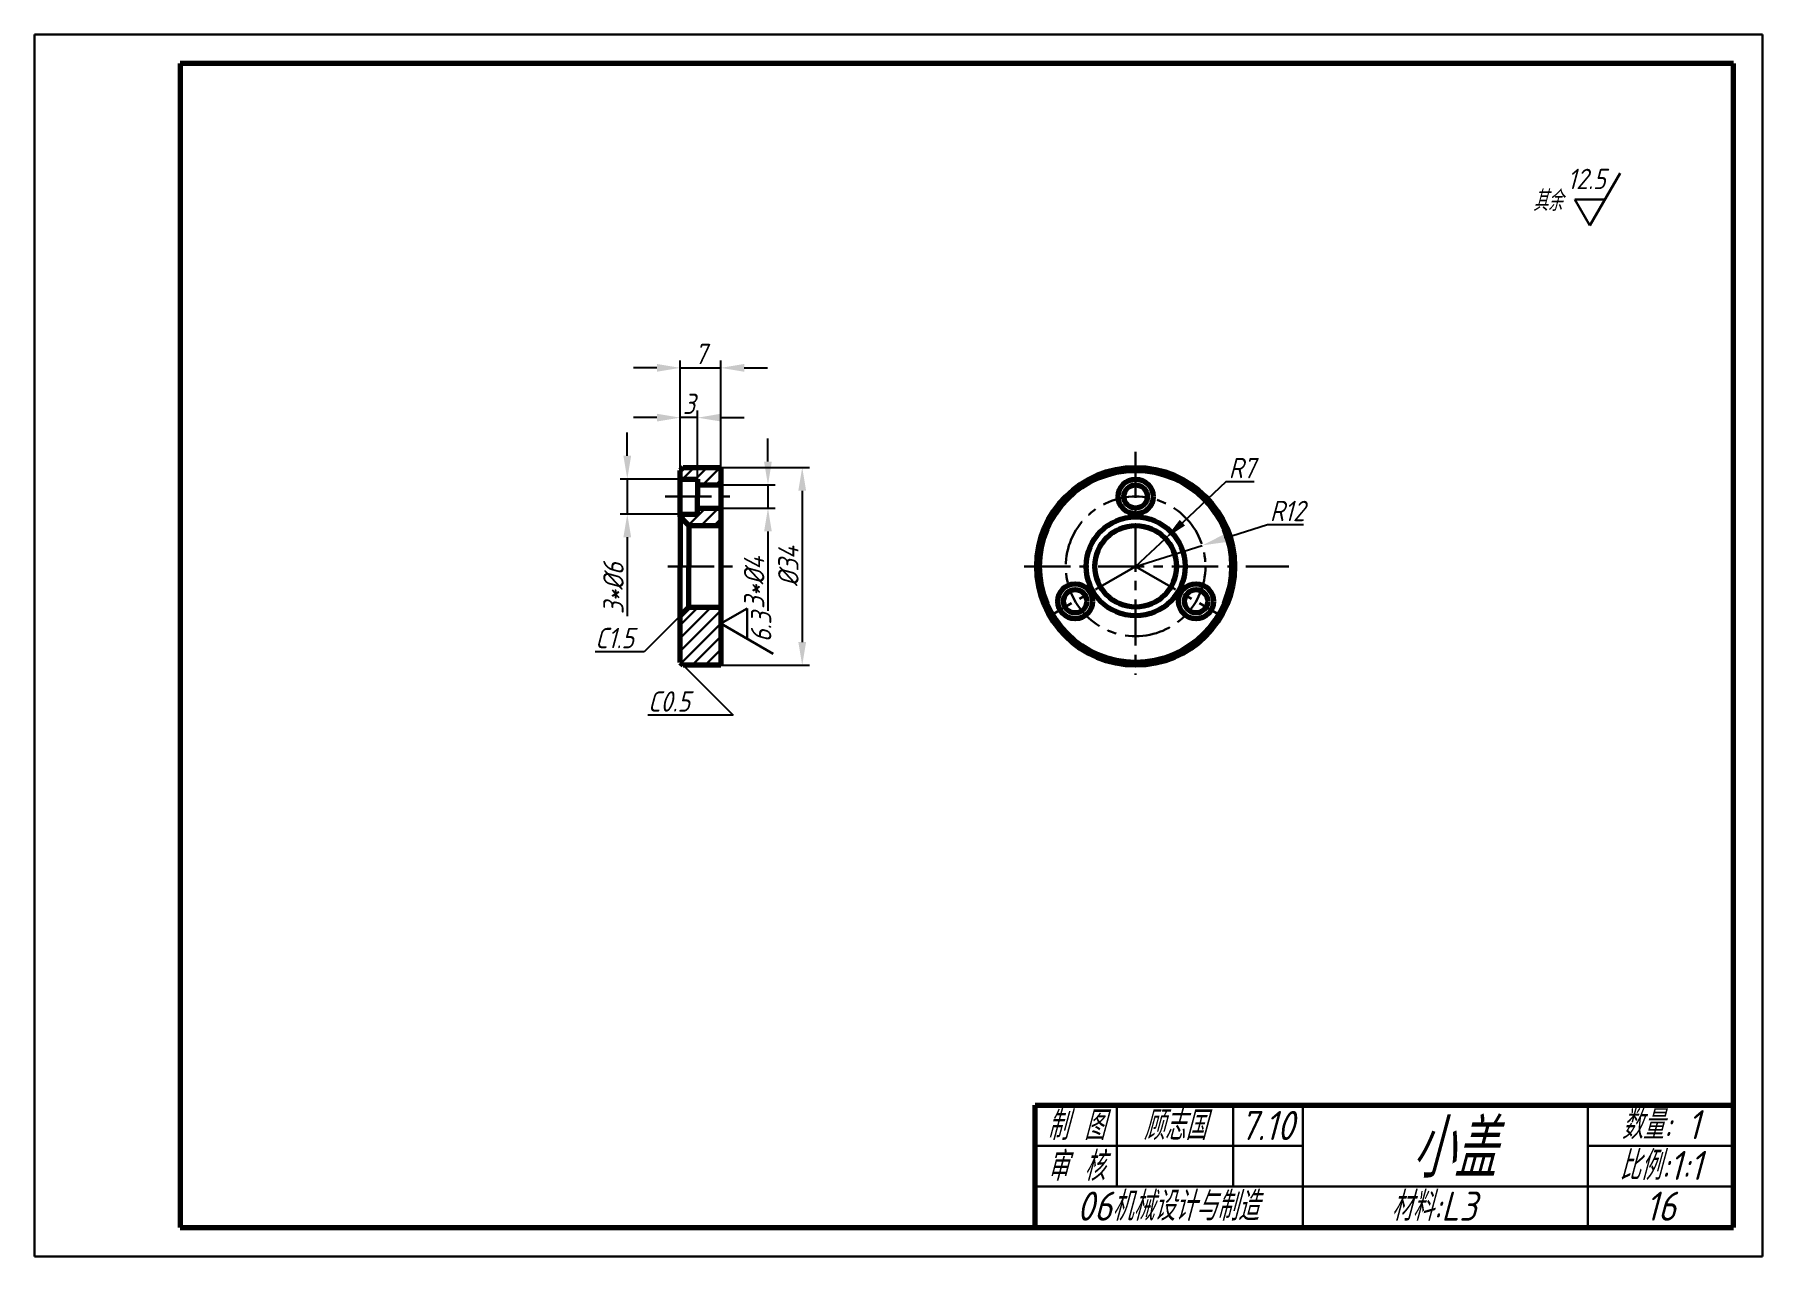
# Model space of a CAD drawing. Header units: millimetres. Extents: x -79 to 218, y 117 to 327.
import ezdxf

# ---------------------------------------------------------------- set-up
doc = ezdxf.new("R2010")
doc.units = ezdxf.units.MM
doc.header["$LTSCALE"] = 0.125
doc.linetypes.add('CENTERX2', pattern=[101.6, 63.5, -12.7, 12.7, -12.7])
for name, color, linetype, lineweight in [('文字', 6, 'Continuous', 30), ('标注线', 5, 'Continuous', 30), ('点划线', 3, 'CENTERX2', 30), ('粗实线', 7, 'Continuous', 70), ('细实线', 2, 'Continuous', 30)]:
    doc.layers.add(name, color=color, linetype=linetype, lineweight=lineweight)
doc.styles.add('样式 1', font='gbeitc.shx', dxfattribs={"bigfont": 'gbcbig.shx'})
doc.dimstyles.new('ISO-25', dxfattribs={"dimtxt": 3.5, "dimasz": 4, "dimexe": 1.25, "dimexo": 0, "dimtad": 1, "dimtoh": 1, "dimdsep": 46, "dimtxsty": '样式 1', "dimcen": 2.5, "dimadec": 0, "dimazin": 0, "dimtfac": 1, "dimtmove": 0, "dimatfit": 3, "dimfxl": 0, "dimtolj": 1, "dimarcsym": 0})
pattern_1 = [(45, (-23.432, 8.5576), (-1.122532, 1.122532), [])]

# ---------------------------------------------------------------- blocks, each defined once
blk = doc.blocks.new('*D1')
at = {"layer": 'Defpoints', "color": 0}
for p in [(38.61, 252.32), (38.61, 218.32), (52.59, 218.32)]:
    blk.add_point(p, dxfattribs=at)
at = {"layer": '标注线', "color": 0, "lineweight": -2}
for p, q in [((38.61, 252.32), (53.84, 252.32)), ((52.59, 248.32), (52.59, 222.32)), ((38.61, 218.32), (53.84, 218.32))]:
    blk.add_line(p, q, dxfattribs=at)
at = {"layer": '标注线', "color": 0}
for points in [[(51.92, 248.32), (53.26, 248.32), (52.59, 252.32)], [(51.92, 222.32), (53.26, 222.32), (52.59, 218.32)]]:
    blk.add_solid(points, dxfattribs=at)
at = {"layer": '标注线', "color": 0, "insert": (50.21, 235.32), "char_height": 3.5, "attachment_point": 5, "rotation": 90, "style": '样式 1'}
blk.add_mtext('\\A1;%%c34', dxfattribs=at)
blk = doc.blocks.new('*D2')
at = {"layer": 'Defpoints', "color": 0}
for p in [(31.61, 260.88), (31.61, 250.32), (34.61, 250.32)]:
    blk.add_point(p, dxfattribs=at)
at = {"layer": '标注线', "color": 0, "lineweight": -2}
for p, q in [((31.61, 250.32), (31.61, 262.13)), ((34.61, 250.32), (34.61, 262.13)), ((27.61, 260.88), (23.61, 260.88)), ((34.61, 260.88), (31.61, 260.88)), ((38.61, 260.88), (42.61, 260.88))]:
    blk.add_line(p, q, dxfattribs=at)
at = {"layer": '标注线', "color": 0}
for points in [[(27.61, 261.55), (27.61, 260.22), (31.61, 260.88)], [(38.61, 261.55), (38.61, 260.22), (34.61, 260.88)]]:
    blk.add_solid(points, dxfattribs=at)
at = {"layer": '标注线', "color": 0, "insert": (33.11, 263.26), "char_height": 3.5, "attachment_point": 5, "style": '样式 1'}
blk.add_mtext('\\A1;3', dxfattribs=at)
blk = doc.blocks.new('*D3')
at = {"layer": 'Defpoints', "color": 0}
for p in [(38.61, 269.44), (31.61, 251.82), (38.61, 252.32)]:
    blk.add_point(p, dxfattribs=at)
at = {"layer": '标注线', "color": 0, "lineweight": -2}
for p, q in [((31.61, 251.82), (31.61, 270.69)), ((38.61, 252.32), (38.61, 270.69)), ((27.61, 269.44), (23.61, 269.44)), ((31.61, 269.44), (38.61, 269.44)), ((42.61, 269.44), (46.61, 269.44))]:
    blk.add_line(p, q, dxfattribs=at)
at = {"layer": '标注线', "color": 0}
for points in [[(27.61, 270.11), (27.61, 268.77), (31.61, 269.44)], [(42.61, 270.11), (42.61, 268.77), (38.61, 269.44)]]:
    blk.add_solid(points, dxfattribs=at)
at = {"layer": '标注线', "color": 0, "insert": (35.11, 271.82), "char_height": 3.5, "attachment_point": 5, "style": '样式 1'}
blk.add_mtext('\\A1;7', dxfattribs=at)
blk = doc.blocks.new('*D4')
at = {"layer": 'Defpoints', "color": 0}
for p in [(115.01, 240.1), (109.9, 235.32)]:
    blk.add_point(p, dxfattribs=at)
at = {"layer": '标注线', "color": 0, "lineweight": -2}
for p, q in [((125.43, 249.85), (117.93, 242.83)), ((130.28, 249.85), (125.43, 249.85)), ((109.9, 235.32), (115.01, 240.1))]:
    blk.add_line(p, q, dxfattribs=at)
at = {"layer": '标注线', "color": 0}
blk.add_solid([(117.48, 243.32), (118.39, 242.35), (115.01, 240.1)], dxfattribs=at)
at = {"layer": '标注线', "color": 0, "insert": (128.17, 252.22), "char_height": 3.5, "attachment_point": 5, "style": '样式 1'}
blk.add_mtext('\\A1;R7', dxfattribs=at)
blk = doc.blocks.new('*D5')
at = {"layer": 'Defpoints', "color": 0}
for p in [(121.34, 238.92), (109.9, 235.32)]:
    blk.add_point(p, dxfattribs=at)
at = {"layer": '标注线', "color": 0, "lineweight": -2}
for p, q in [((132.58, 242.46), (125.16, 240.13)), ((138.75, 242.46), (132.58, 242.46)), ((109.9, 235.32), (121.34, 238.92))]:
    blk.add_line(p, q, dxfattribs=at)
at = {"layer": '标注线', "color": 0}
blk.add_solid([(124.96, 240.76), (125.36, 239.49), (121.34, 238.92)], dxfattribs=at)
at = {"layer": '标注线', "color": 0, "insert": (135.97, 244.84), "char_height": 3.5, "attachment_point": 5, "style": '样式 1'}
blk.add_mtext('\\A1;R12', dxfattribs=at)
blk = doc.blocks.new('*D7')
at = {"layer": 'Defpoints', "color": 0}
for p in [(31.61, 250.32), (22.52, 244.32), (31.61, 244.32)]:
    blk.add_point(p, dxfattribs=at)
at = {"layer": '标注线', "color": 0, "lineweight": -2}
for p, q in [((22.52, 254.32), (22.52, 258.32)), ((31.61, 250.32), (21.27, 250.32)), ((22.52, 250.32), (22.52, 244.32)), ((31.61, 244.32), (21.27, 244.32)), ((22.52, 240.32), (22.52, 226.76))]:
    blk.add_line(p, q, dxfattribs=at)
at = {"layer": '标注线', "color": 0}
for points in [[(21.85, 254.32), (23.18, 254.32), (22.52, 250.32)], [(21.85, 240.32), (23.18, 240.32), (22.52, 244.32)]]:
    blk.add_solid(points, dxfattribs=at)
at = {"layer": '标注线', "color": 0, "insert": (20.14, 231.54), "char_height": 3.5, "attachment_point": 5, "rotation": 90, "style": '样式 1'}
blk.add_mtext('\\A1;3*%%c6', dxfattribs=at)
blk = doc.blocks.new('_None')
blk = doc.blocks.new('*D8')
at = {"layer": 'Defpoints', "color": 0}
for p in [(38.61, 249.32), (38.61, 245.32), (46.7, 245.32)]:
    blk.add_point(p, dxfattribs=at)
at = {"layer": '标注线', "color": 0, "lineweight": -2}
for p, q in [((46.7, 253.32), (46.7, 257.32)), ((38.61, 249.32), (47.95, 249.32)), ((46.7, 249.32), (46.7, 245.32)), ((38.61, 245.32), (47.95, 245.32)), ((46.7, 241.32), (46.7, 227.69))]:
    blk.add_line(p, q, dxfattribs=at)
at = {"layer": '标注线', "color": 0}
for points in [[(46.03, 253.32), (47.36, 253.32), (46.7, 249.32)], [(46.03, 241.32), (47.36, 241.32), (46.7, 245.32)]]:
    blk.add_solid(points, dxfattribs=at)
at = {"layer": '标注线', "color": 0, "insert": (44.32, 232.5), "char_height": 3.5, "attachment_point": 5, "rotation": 90, "style": '样式 1'}
blk.add_mtext('\\A1;3*%%c4', dxfattribs=at)
blk = doc.blocks.new('新块2')
at = {"layer": '标注线'}
for p, q in [((4.5, 2.6), (0, 0)), ((0, 0), (9, -5.2)), ((4.5, -2.6), (4.5, 2.6))]:
    blk.add_line(p, q, dxfattribs=at)
at = {"layer": '标注线', "style": '样式 1'}
blk.add_attdef('CCD', (8.67, -3.21), '', height=3.5, rotation=90, dxfattribs=at)
blk = doc.blocks.new('新块3')
at = {"layer": '标注线'}
for p, q in [((0, 0), (5.2, 9)), ((2.6, 4.5), (-2.6, 4.5)), ((-2.6, 4.5), (0, 0))]:
    blk.add_line(p, q, dxfattribs=at)
at = {"layer": '标注线', "style": '样式 1'}
blk.add_attdef('CCD', (-3.88, 6.26), '', height=3.5, dxfattribs=at)

msp = doc.modelspace()

# ---------------------------------------------------------------- hatches: boundary and pattern name
at = {"layer": '细实线'}
h = msp.add_hatch(dxfattribs=at)
h.set_pattern_fill('ANSI31', color=256, scale=0.5, style=0)
h.set_pattern_definition(pattern_1)
h.paths.add_polyline_path([(38.606, 249.321), (38.606, 252.321), (32.106, 252.321), (31.606, 251.821), (31.606, 250.321), (34.606, 250.321), (34.606, 249.321)])
h.paths.add_polyline_path([(38.606, 242.321), (38.606, 245.321), (34.606, 245.321), (34.606, 244.321), (31.606, 244.321), (31.606, 243.821), (33.106, 242.321)])
h = msp.add_hatch(dxfattribs=at)
h.set_pattern_fill('ANSI31', color=256, scale=0.5, style=0)
h.set_pattern_definition(pattern_1)
h.paths.add_polyline_path([(38.606, 228.321), (33.106, 228.321), (31.606, 226.821), (31.606, 218.821), (32.106, 218.321), (38.606, 218.321)])

# ---------------------------------------------------------------- linework, layer by layer
at = {"layer": '点划线'}
for p, q in [((109.897, 255.035), (109.897, 216.684)), ((29.056, 247.321), (40.332, 247.321)), ((29.491, 235.321), (40.939, 235.321)), ((90.743, 235.321), (136.233, 235.321)), ((109.897, 235.321), (95.608, 227.071)), ((109.897, 235.321), (124.187, 227.071))]:
    msp.add_line(p, q, dxfattribs=at)
msp.add_circle((109.897, 235.321), 12, dxfattribs=at)
at = {"layer": '粗实线'}
for p, q in [((212.638, 321.722), (-54.362, 321.722)), ((-54.362, 321.722), (-54.362, 121.722)), ((212.638, 121.722), (212.638, 321.722)), ((32.106, 252.321), (31.606, 251.821)), ((31.606, 243.821), (31.606, 251.821)), ((31.606, 250.321), (34.606, 250.321)), ((32.106, 252.321), (38.606, 252.321)), ((34.606, 250.321), (34.606, 247.321)), ((38.606, 252.321), (38.606, 218.321)), ((34.606, 249.321), (38.606, 249.321)), ((34.606, 244.321), (34.606, 247.321)), ((31.606, 244.321), (34.606, 244.321)), ((33.106, 242.321), (31.606, 243.821)), ((31.606, 243.821), (31.606, 235.321)), ((34.606, 245.321), (38.606, 245.321)), ((33.106, 242.321), (38.606, 242.321)), ((33.106, 242.321), (33.106, 235.321)), ((31.606, 218.821), (31.606, 235.321)), ((31.606, 226.821), (31.606, 235.321)), ((33.106, 228.321), (33.106, 235.321)), ((33.106, 228.321), (31.606, 226.821)), ((33.106, 228.321), (38.606, 228.321)), ((31.606, 218.821), (32.106, 218.321)), ((38.606, 218.321), (32.106, 218.321)), ((92.638, 142.722), (212.638, 142.722)), ((92.638, 121.722), (92.638, 142.722)), ((187.638, 142.722), (212.638, 142.722)), ((187.638, 142.722), (187.638, 142.722)), ((-54.362, 121.722), (212.638, 121.722))]:
    msp.add_line(p, q, dxfattribs=at)
for centre, radius in [((109.897, 235.321), 17), ((109.897, 235.321), 16.5), ((109.897, 247.321), 3), ((109.897, 247.321), 2), ((109.897, 235.321), 8.5), ((109.897, 235.321), 7), ((99.505, 229.321), 3), ((120.289, 229.321), 3), ((99.505, 229.321), 2), ((120.289, 229.321), 2)]:
    msp.add_circle(centre, radius, dxfattribs=at)
at = {"layer": '细实线'}
for p, q in [((217.638, 326.722), (-79.362, 326.722)), ((-79.362, 326.722), (-79.362, 116.722)), ((217.638, 116.722), (217.638, 326.722)), ((106.638, 142.722), (106.638, 128.722)), ((126.638, 142.722), (126.638, 128.722)), ((138.638, 142.722), (138.638, 121.722)), ((187.638, 142.722), (187.638, 121.722)), ((92.638, 135.722), (138.638, 135.722)), ((187.638, 135.722), (212.638, 135.722)), ((212.638, 128.722), (92.638, 128.722)), ((-79.362, 116.722), (217.638, 116.722))]:
    msp.add_line(p, q, dxfattribs=at)

# ---------------------------------------------------------------- block references
at = {"layer": '标注线'}
for name, p, values in [('新块3', (187.985, 293.898), {'CCD': '12.5'}), ('新块2', (38.606, 225.505), {'CCD': '6.3'})]:
    msp.add_blockref(name, p, dxfattribs=at).add_auto_attribs(values)

# ---------------------------------------------------------------- texts
at = {"layer": '文字', "char_height": 5, "attachment_point": 5, "style": '样式 1'}
for s, insert, width in [('制 图', (99.638, 139.222), 14), ('顾志国', (116.618, 139.222), 14), ('7.10', (132.479, 139.222), 14), ('数量: 1', (200.138, 139.357), 25), ('审 核', (99.638, 132.222), 14), ('比例:1:1', (200.138, 132.357), 25), ('06机械设计与制造', (115.411, 125.357), 37.92714), ('材料:L3', (161.17, 125.357), 25), ('16', (200.138, 125.357), 25)]:
    msp.add_mtext(s, dxfattribs=dict(at, insert=insert, width=width))
at = {"layer": '文字', "insert": (164.46, 135.267), "char_height": 10, "attachment_point": 5, "style": '样式 1'}
msp.add_mtext('小盖', dxfattribs=at)
at = {"layer": '标注线', "char_height": 3.5, "style": '样式 1'}
for s, insert, attachment_point in [('其余', (178.214, 299.908), 1), ('C1.5', (16.989, 221.249), 7), ('\\A1;C0.5', (26.07, 210.356), 7)]:
    msp.add_mtext(s, dxfattribs=dict(at, insert=insert, attachment_point=attachment_point))

# ---------------------------------------------------------------- dimensions: what is measured, and where the dimension line sits
at = {"layer": '标注线'}
dim = msp.add_linear_dim(base=(38.606, 269.441), p1=(31.606, 251.821), p2=(38.606, 252.321), dimstyle='ISO-25', dxfattribs=at)
dim.commit()
dim.dimension.update_dxf_attribs({"geometry": '*D3', "text_midpoint": (35.106, 271.816)})
dim = msp.add_linear_dim(base=(31.606, 260.884), p1=(34.606, 250.321), p2=(31.606, 250.321), dimstyle='ISO-25', dxfattribs=at)
dim.commit()
dim.dimension.update_dxf_attribs({"geometry": '*D2', "text_midpoint": (33.106, 260.884), "dimtype": 160})
for base, p1, p2, picture, middle in [((22.517, 244.321), (31.606, 250.321), (31.606, 244.321), '*D7', (20.142, 231.539)), ((46.697, 245.321), (38.606, 249.321), (38.606, 245.321), '*D8', (44.322, 232.503))]:
    dim = msp.add_linear_dim(base=base, p1=p1, p2=p2, angle=90, text='3*%%c<>', dimstyle='ISO-25', override={"dimtoh": 0, "dimldrblk": 'None'}, dxfattribs=at)
    dim.commit()
    dim.dimension.update_dxf_attribs({"geometry": picture, "text_midpoint": middle})
for mpoint, picture, middle in [((115.01, 240.102), '*D4', (128.168, 249.847)), ((121.343, 238.925), '*D5', (135.974, 242.463))]:
    dim = msp.add_radius_dim(center=(109.897, 235.321), mpoint=mpoint, dimstyle='ISO-25', dxfattribs=at)
    dim.commit()
    dim.dimension.update_dxf_attribs({"geometry": picture, "text_midpoint": middle, "dimtype": 164})
dim = msp.add_linear_dim(base=(52.589, 218.321), p1=(38.606, 252.321), p2=(38.606, 218.321), angle=90, text='%%c<>', dimstyle='ISO-25', dxfattribs=at)
dim.commit()
dim.dimension.update_dxf_attribs({"geometry": '*D1', "text_midpoint": (52.589, 235.321), "dimtype": 160})

# ---------------------------------------------------------------- leaders
at = {"layer": '标注线', "annotation_type": 0, "has_hookline": 1, "hookline_direction": 1}
for points, text_width in [([(31.606, 226.821), (25.409, 220.624), (23.739, 220.624)], 6.125), ([(32.106, 218.321), (40.695, 209.731), (33.403, 209.731)], 6.708)]:
    msp.add_leader(points, dimstyle='ISO-25', override={"dimgap": 0.625, "dimtad": 1, "dimldrblk": 'None'}, dxfattribs=dict(at, text_width=text_width))

doc.saveas('drawing.dxf')
